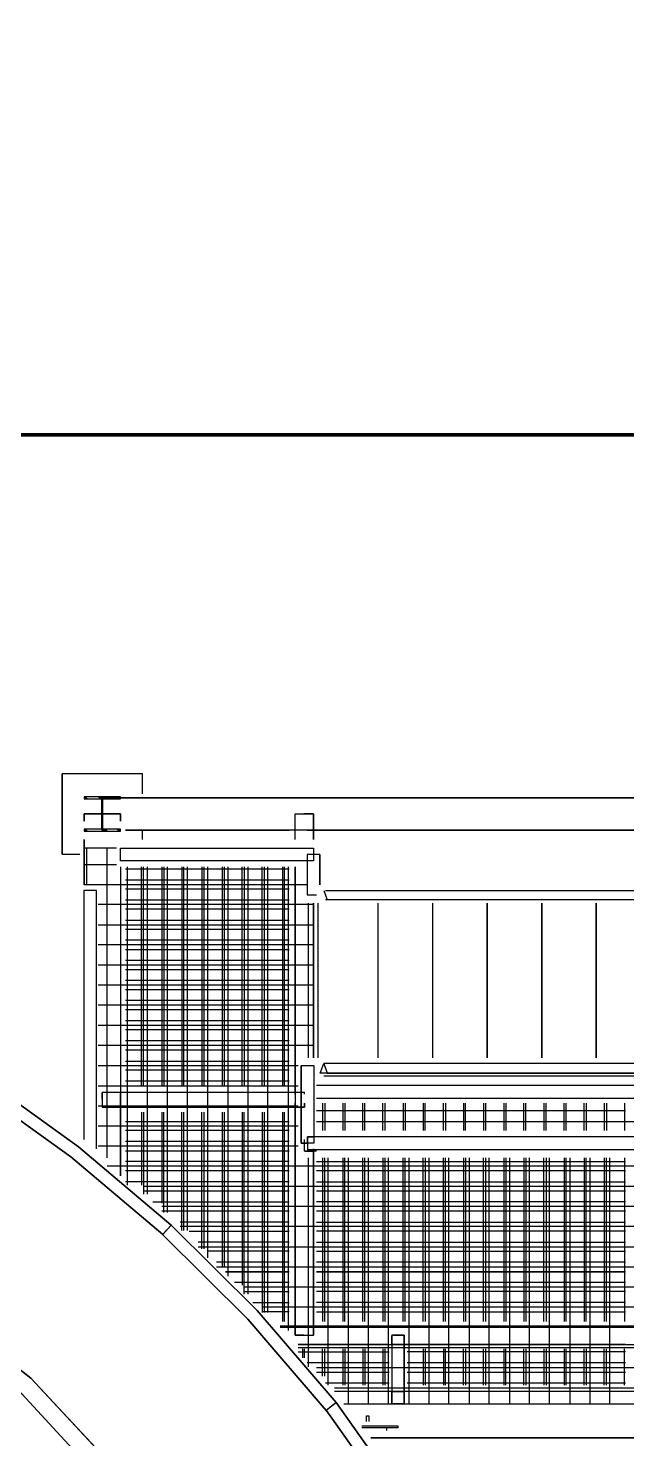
# Model space of a CAD drawing. Extents: x -57244 to 324435, y 15553 to 159369.
# Drawn here: x 69938 to 72913, y 48849 to 55857 of the extents above; entities that cross this region are included whole.
import ezdxf

# ---------------------------------------------------------------- set-up
doc = ezdxf.new("R2010")
doc.units = 0
doc.header["$LTSCALE"] = 2000
doc.header["$MEASUREMENT"] = 0
doc.layers.add('AREE PDL', color=7, linetype='CONTINUOUS', lineweight=100)
doc.layers.add('BASE', color=253, linetype='CONTINUOUS')

msp = doc.modelspace()

# ---------------------------------------------------------------- linework, layer by layer
at = {"layer": 'AREE PDL'}
msp.add_line((83760.4, 53837.1), (53071.9, 53837.1), dxfattribs=at)
msp.add_lwpolyline([(53071.9, 71948.9), (53071.9, 53837.1), (77752.4, 53837.1), (77752.4, 71948.9)], close=True, dxfattribs=at)
at = {"layer": 'BASE', "linetype": 'Continuous'}
for p, q in [((70106.1, 51753.2), (70106.1, 52153.2)), ((75606.1, 52033.2), (70306.1, 52033.2)), ((70216.1, 51953.2), (70216.1, 51917.4)), ((70306.1, 51950.2), (70306.1, 51873.2)), ((70309.1, 51953.2), (70331, 51953.2)), ((71313.7, 51953.2), (71308.4, 51953.2)), ((75483.3, 51873.2), (70421.4, 51873.2)), ((70421.4, 51873.2), (71234.9, 51873.2)), ((70506.1, 51827), (70506.1, 51872.2)), ((71356.6, 51873.2), (71265.6, 51873.2)), ((71325.3, 51873.2), (75483.3, 51873.2)), ((70216.1, 51827), (70216.1, 51601)), ((70216.1, 51601), (70216.1, 51827)), ((70216.1, 51827), (70216.1, 51601)), ((70216.1, 51783.2), (70216.1, 51601)), ((70376.2, 51783.2), (70216.1, 51783.2)), ((70229.5, 51601), (70229.5, 51783.2)), ((70329.5, 51783.2), (70329.5, 50245.2)), ((71387.8, 51752), (71387.8, 51601)), ((70216.1, 51702.9), (70376.2, 51702.9)), ((71325.3, 51720.7), (70396.1, 51720.7)), ((70396.1, 51691.4), (70396.1, 50154.8)), ((70396.1, 51691.4), (70396.1, 50561.5)), ((70421.4, 51680.4), (71234.9, 51680.4)), ((70429.5, 51691.4), (70429.5, 50109.6)), ((70501.5, 50606.7), (70501.5, 51691.4)), ((70511.8, 50606.7), (70511.8, 51691.4)), ((70529.5, 51691.4), (70529.5, 50064.4)), ((70601.5, 51691.4), (70601.5, 50606.7)), ((70611.8, 51691.4), (70611.8, 50606.7)), ((70629.5, 51691.4), (70629.5, 49974)), ((70701.5, 51691.4), (70701.5, 50606.7)), ((70711.8, 50606.7), (70711.8, 51691.4)), ((70729.5, 49883.6), (70729.5, 51691.4)), ((70801.5, 51691.4), (70801.5, 50606.7)), ((70811.8, 50606.7), (70811.8, 51691.4)), ((70829.5, 51691.4), (70829.5, 49748)), ((70901.5, 51691.4), (70901.5, 50606.7)), ((70911.8, 51691.4), (70911.8, 50606.7)), ((70929.5, 51691.4), (70929.5, 49657.6)), ((71001.5, 50606.7), (71001.5, 51691.4)), ((71011.8, 51691.4), (71011.8, 50606.7)), ((71029.5, 51691.4), (71029.5, 49567.2)), ((71101.5, 50606.7), (71101.5, 51691.4)), ((71111.8, 50606.7), (71111.8, 51691.4)), ((71129.5, 49476.8), (71129.5, 51691.4)), ((71201.5, 51691.4), (71201.5, 50606.7)), ((71211.8, 50606.7), (71211.8, 51691.4)), ((71229.5, 51691.4), (71229.5, 49386.4)), ((71265.6, 50561.5), (71265.6, 51691.4)), ((70216.1, 51602.9), (71325.3, 51602.9)), ((70421.4, 51625.8), (71234.9, 51625.8)), ((71234.9, 51580.4), (70421.4, 51580.4)), ((71234.9, 51525.8), (70421.4, 51525.8)), ((71356.6, 51502.9), (70285.8, 51502.9)), ((71234.9, 51480.4), (70421.4, 51480.4)), ((71329.5, 51510.6), (71329.5, 50742.3)), ((71356.6, 50742.3), (71356.6, 51510.6)), ((71356.6, 50742.3), (71356.6, 51510.6)), ((71356.6, 51510.6), (71356.6, 50742.3)), ((71356.6, 51510.6), (71356.6, 50742.3)), ((71378, 51510.6), (71378, 50742.3)), ((71378, 51510.6), (71378, 50742.3)), ((71678, 50742.3), (71678, 51510.6)), ((71678, 50742.3), (71678, 51510.6)), ((71948.9, 50742.3), (71948.9, 51510.6)), ((71948.9, 50742.3), (71948.9, 51510.6)), ((72219.8, 51510.6), (72219.8, 50742.3)), ((72219.8, 50742.3), (72219.8, 51510.6)), ((72490.7, 50742.3), (72490.7, 51510.6)), ((72490.7, 51510.6), (72490.7, 50742.3)), ((72761.6, 51510.6), (72761.6, 50742.3)), ((72761.6, 50742.3), (72761.6, 51510.6)), ((70285.8, 51402.9), (71356.6, 51402.9)), ((70421.4, 51425.8), (71234.9, 51425.8)), ((70421.4, 51380.4), (71234.9, 51380.4)), ((71356.6, 51302.9), (70285.8, 51302.9)), ((71234.9, 51325.8), (70421.4, 51325.8)), ((70421.4, 51280.4), (71234.9, 51280.4)), ((71356.6, 51202.9), (70285.8, 51202.9)), ((71234.9, 51225.8), (70421.4, 51225.8)), ((70421.4, 51180.4), (71234.9, 51180.4)), ((71356.6, 51102.9), (70285.8, 51102.9)), ((71234.9, 51125.8), (70421.4, 51125.8)), ((70421.4, 51080.4), (71234.9, 51080.4)), ((71234.9, 51025.8), (70421.4, 51025.8)), ((71356.6, 51002.9), (70285.8, 51002.9)), ((71234.9, 50980.4), (70421.4, 50980.4)), ((71356.6, 50902.9), (70285.8, 50902.9)), ((71234.9, 50925.8), (70421.4, 50925.8)), ((71234.9, 50880.4), (70421.4, 50880.4)), ((71234.9, 50825.8), (70421.4, 50825.8)), ((71356.6, 50802.9), (70285.8, 50802.9)), ((71234.9, 50780.4), (70421.4, 50780.4)), ((70285.8, 50702.9), (71280.1, 50702.9)), ((70421.4, 50725.8), (71234.9, 50725.8)), ((71234.9, 50680.4), (70421.4, 50680.4)), ((71357.8, 50702.9), (71357.8, 50335.5)), ((70285.8, 50602.9), (71280.1, 50602.9)), ((71234.9, 50625.8), (70421.4, 50625.8)), ((74369.7, 50666.1), (71389.7, 50666.1)), ((71407.1, 50651.7), (71407.1, 50651.9)), ((70306.1, 50535.6), (70306.1, 50569.7)), ((70396.1, 50496.7), (70396.1, 50569.7)), ((71265.6, 50569.7), (71265.6, 50496.7)), ((70285.8, 50502.9), (71280.1, 50502.9)), ((70306.1, 50496.7), (71234.9, 50496.7)), ((70396.1, 50154.8), (70396.1, 50516.3)), ((70501.5, 50471.1), (70501.5, 50109.6)), ((70511.8, 50471.1), (70511.8, 50064.4)), ((70601.5, 50471.1), (70601.5, 50019.2)), ((70611.8, 49974), (70611.8, 50471.1)), ((70701.5, 49883.6), (70701.5, 50471.1)), ((70711.8, 49883.6), (70711.8, 50471.1)), ((70801.5, 49793.2), (70801.5, 50471.1)), ((70811.8, 49793.2), (70811.8, 50471.1)), ((70901.5, 50471.1), (70901.5, 49702.8)), ((70911.8, 50471.1), (70911.8, 49702.8)), ((71001.5, 50471.1), (71001.5, 49612.4)), ((71011.8, 49567.2), (71011.8, 50471.1)), ((71101.5, 50471.1), (71101.5, 49476.8)), ((71111.8, 49476.8), (71111.8, 50471.1)), ((71201.5, 50471.1), (71201.5, 49431.6)), ((71211.8, 49431.6), (71211.8, 50471.1)), ((71265.6, 49363.2), (71265.6, 50516.3)), ((71280.1, 50496.7), (71311.1, 50496.7)), ((71311.1, 50496.7), (71311.1, 50516.3)), ((71370.5, 50480.4), (72907.1, 50480.4)), ((71401.5, 50516.3), (71401.5, 50380.7)), ((71411.8, 50516.3), (71411.8, 50380.7)), ((71501.5, 50516.3), (71501.5, 50380.7)), ((71511.8, 50516.3), (71511.8, 50380.7)), ((71601.5, 50380.7), (71601.5, 50516.3)), ((71611.8, 50380.7), (71611.8, 50516.3)), ((71701.5, 50380.7), (71701.5, 50516.3)), ((71711.8, 50380.7), (71711.8, 50516.3)), ((71801.5, 50516.3), (71801.5, 50380.7)), ((71811.8, 50516.3), (71811.8, 50380.7)), ((71901.5, 50516.3), (71901.5, 50380.7)), ((71911.8, 50380.7), (71911.8, 50516.3)), ((72001.5, 50380.7), (72001.5, 50516.3)), ((72011.8, 50516.3), (72011.8, 50380.7)), ((72101.5, 50516.3), (72101.5, 50380.7)), ((72111.8, 50380.7), (72111.8, 50516.3)), ((72201.5, 50516.3), (72201.5, 50380.7)), ((72211.8, 50516.3), (72211.8, 50380.7)), ((72301.5, 50516.3), (72301.5, 50380.7)), ((72311.8, 50516.3), (72311.8, 50380.7)), ((72401.5, 50380.7), (72401.5, 50516.3)), ((72411.8, 50380.7), (72411.8, 50516.3)), ((72501.5, 50516.3), (72501.5, 50380.7)), ((72511.8, 50380.7), (72511.8, 50516.3)), ((72601.5, 50380.7), (72601.5, 50516.3)), ((72611.8, 50380.7), (72611.8, 50516.3)), ((72701.5, 50380.7), (72701.5, 50516.3)), ((72711.8, 50516.3), (72711.8, 50380.7)), ((72801.5, 50516.3), (72801.5, 50380.7)), ((72811.8, 50516.3), (72811.8, 50380.7)), ((72901.5, 50516.3), (72901.5, 50380.7)), ((71280.1, 50402.9), (70285.8, 50402.9)), ((70421.4, 50425.8), (71234.9, 50425.8)), ((71370.5, 50425.8), (75483.3, 50425.8)), ((71234.9, 50380.4), (70421.4, 50380.4)), ((71234.9, 50325.8), (70421.4, 50325.8)), ((71311.1, 50278.2), (71311.1, 50335.5)), ((71280.1, 50302.9), (70285.8, 50302.9)), ((70421.4, 50280.4), (71234.9, 50280.4)), ((71370.5, 50278.2), (71311.1, 50278.2)), ((71313.7, 50278.2), (71356.6, 50278.2)), ((71326.6, 50287), (77923.9, 50287)), ((71356.6, 50290.3), (71356.6, 49363.2)), ((71356.6, 50290.3), (71356.6, 50278.2)), ((77923.9, 50202.9), (70331, 50202.9)), ((71234.9, 50225.8), (70421.4, 50225.8)), ((71329.5, 50245.2), (71329.5, 49205.6)), ((71370.5, 50225.8), (72907.1, 50225.8)), ((71401.5, 50245.2), (71401.5, 49431.6)), ((71411.8, 49431.6), (71411.8, 50245.2)), ((71429.5, 49115.3), (71429.5, 50245.2)), ((71501.5, 50245.2), (71501.5, 49431.6)), ((71511.8, 49431.6), (71511.8, 50245.2)), ((71529.5, 49023.2), (71529.5, 50245.2)), ((71601.5, 49431.6), (71601.5, 50245.2)), ((71611.8, 49431.6), (71611.8, 50245.2)), ((71629.5, 49023.2), (71629.5, 50245.2)), ((71701.5, 50245.2), (71701.5, 49431.6)), ((71711.8, 49431.6), (71711.8, 50245.2)), ((71729.5, 49023.2), (71729.5, 50245.2)), ((71801.5, 49431.6), (71801.5, 50245.2)), ((71811.8, 49431.6), (71811.8, 50245.2)), ((71829.5, 50245.2), (71829.5, 49023.2)), ((71901.5, 49431.6), (71901.5, 50245.2)), ((71911.8, 50245.2), (71911.8, 49431.6)), ((71929.5, 50245.2), (71929.5, 49023.2)), ((72001.5, 49431.6), (72001.5, 50245.2)), ((72011.8, 49431.6), (72011.8, 50245.2)), ((72029.5, 49023.2), (72029.5, 50245.2)), ((72101.5, 50245.2), (72101.5, 49431.6)), ((72111.8, 50245.2), (72111.8, 49431.6)), ((72129.5, 50245.2), (72129.5, 49023.2)), ((72201.5, 49431.6), (72201.5, 50245.2)), ((72211.8, 50245.2), (72211.8, 49431.6)), ((72229.5, 49023.2), (72229.5, 50245.2)), ((72301.5, 50245.2), (72301.5, 49431.6)), ((72311.8, 50245.2), (72311.8, 49431.6)), ((72329.5, 50245.2), (72329.5, 49023.2)), ((72401.5, 50245.2), (72401.5, 49431.6)), ((72411.8, 50245.2), (72411.8, 49431.6)), ((72429.5, 49023.2), (72429.5, 50245.2)), ((72501.5, 49431.6), (72501.5, 50245.2)), ((72511.8, 50245.2), (72511.8, 49431.6)), ((72529.5, 49023.2), (72529.5, 50245.2)), ((72601.5, 50245.2), (72601.5, 49431.6)), ((72611.8, 49431.6), (72611.8, 50245.2)), ((72629.5, 50245.2), (72629.5, 49023.2)), ((72701.5, 50245.2), (72701.5, 49431.6)), ((72711.8, 49431.6), (72711.8, 50245.2)), ((72729.5, 50245.2), (72729.5, 49023.2)), ((72801.5, 50245.2), (72801.5, 49431.6)), ((72811.8, 49431.6), (72811.8, 50245.2)), ((72829.5, 49023.2), (72829.5, 50245.2)), ((72901.5, 50245.2), (72901.5, 49431.6)), ((71234.9, 50180.4), (70421.4, 50180.4)), ((71234.9, 50125.8), (70421.4, 50125.8)), ((72907.1, 50180.4), (71370.5, 50180.4)), ((71370.5, 50125.8), (72907.1, 50125.8)), ((70467.1, 50064.4), (70466.6, 50064.9)), ((70467.1, 50064.4), (70466.6, 50064.9)), ((77923.9, 50102.9), (70511.8, 50102.9)), ((70511.8, 50080.4), (71234.9, 50080.4)), ((71370.5, 50080.4), (72907.1, 50080.4)), ((70556.9, 50025.8), (71234.9, 50025.8)), ((77923.9, 50002.9), (70602.1, 50002.9)), ((71234.9, 49980.4), (70602.1, 49980.4)), ((72907.1, 50025.8), (71370.5, 50025.8)), ((72907.1, 49980.4), (71370.5, 49980.4)), ((70648.4, 49910.5), (70606.2, 49864.4)), ((70648.5, 49910.4), (70648.4, 49910.5)), ((71234.9, 49925.8), (70692.5, 49925.8)), ((77923.9, 49902.9), (70692.5, 49902.9)), ((71370.5, 49925.8), (72907.1, 49925.8)), ((70606.6, 49864.1), (70606.3, 49864.3)), ((70737.7, 49880.4), (71234.9, 49880.4)), ((72907.1, 49880.4), (71370.5, 49880.4)), ((71234.9, 49825.8), (70782.9, 49825.8)), ((70782.9, 49802.9), (77923.9, 49802.9)), ((71234.9, 49780.4), (70828.1, 49780.4)), ((71370.5, 49825.8), (72907.1, 49825.8)), ((71370.5, 49780.4), (72907.1, 49780.4)), ((71234.9, 49725.8), (70873.3, 49725.8)), ((70873.3, 49702.9), (77923.9, 49702.9)), ((72907.1, 49725.8), (71370.5, 49725.8)), ((70918.5, 49680.4), (71234.9, 49680.4)), ((71234.9, 49678.7), (70918.5, 49678.7)), ((70918.5, 49678.7), (71234.9, 49678.7)), ((71234.9, 49625.8), (70963.7, 49625.8)), ((71370.5, 49680.4), (72907.1, 49680.4)), ((72907.1, 49678.7), (71370.5, 49678.7)), ((71370.5, 49678.7), (72907.1, 49678.7)), ((72907.1, 49625.8), (71370.5, 49625.8)), ((77923.9, 49602.9), (71008.9, 49602.9)), ((71008.9, 49580.4), (71234.9, 49580.4)), ((72907.1, 49580.4), (71370.5, 49580.4)), ((71054.1, 49525.8), (71234.9, 49525.8)), ((77923.9, 49502.9), (71099.3, 49502.9)), ((71234.9, 49480.4), (71099.3, 49480.4)), ((72907.1, 49525.8), (71370.5, 49525.8)), ((71370.5, 49480.4), (72907.1, 49480.4)), ((71189.7, 49408.7), (71280.1, 49408.7)), ((71280.1, 49408.7), (71189.7, 49408.7)), ((71189.7, 49402.9), (77923.9, 49402.9)), ((71356.6, 49408.7), (71265.6, 49408.7)), ((71308.4, 49363.2), (71265.6, 49363.2)), ((71746.1, 49317.7), (71746.1, 49360.6)), ((71806.1, 49024.9), (71806.1, 49363.2)), ((71732, 49317.7), (71280.1, 49317.7)), ((71280.1, 49317.7), (71732, 49317.7)), ((71280.1, 49302.9), (75516.1, 49302.9)), ((71280.1, 49280.4), (71732, 49280.4)), ((71301.5, 49296), (71301.5, 49250.8)), ((71311.8, 49250.8), (71311.8, 49296)), ((71401.5, 49160.4), (71401.5, 49296)), ((71411.8, 49160.4), (71411.8, 49296)), ((71501.5, 49296), (71501.5, 49115.3)), ((71511.8, 49296), (71511.8, 49115.3)), ((71601.5, 49296), (71601.5, 49115.3)), ((71611.8, 49296), (71611.8, 49115.3)), ((71701.5, 49296), (71701.5, 49115.3)), ((71711.8, 49115.3), (71711.8, 49296)), ((72907.1, 49317.7), (71777.2, 49317.7)), ((72907.1, 49317.7), (71777.2, 49317.7)), ((72907.1, 49280.4), (71822.4, 49280.4)), ((71901.5, 49296), (71901.5, 49115.3)), ((71911.8, 49296), (71911.8, 49115.3)), ((72001.5, 49296), (72001.5, 49115.3)), ((72011.8, 49115.3), (72011.8, 49296)), ((72101.5, 49115.3), (72101.5, 49296)), ((72111.8, 49296), (72111.8, 49115.3)), ((72201.5, 49115.3), (72201.5, 49296)), ((72211.8, 49296), (72211.8, 49115.3)), ((72301.5, 49296), (72301.5, 49115.3)), ((72311.8, 49115.3), (72311.8, 49296)), ((72401.5, 49115.3), (72401.5, 49296)), ((72411.8, 49296), (72411.8, 49115.3)), ((72501.5, 49296), (72501.5, 49115.3)), ((72511.8, 49296), (72511.8, 49115.3)), ((72601.5, 49296), (72601.5, 49115.3)), ((72611.8, 49115.3), (72611.8, 49296)), ((72701.5, 49115.3), (72701.5, 49296)), ((72711.8, 49296), (72711.8, 49115.3)), ((72801.5, 49115.3), (72801.5, 49296)), ((72811.8, 49115.3), (72811.8, 49296)), ((72901.5, 49115.3), (72901.5, 49296)), ((71732, 49225.8), (71325.3, 49225.8)), ((71370.5, 49202.9), (75438.1, 49202.9)), ((72907.1, 49225.8), (71822.4, 49225.8)), ((70659.1, 48389.4), (69951.7, 49150.2)), ((71370.5, 49180.4), (71732, 49180.4)), ((71822.4, 49180.4), (72907.1, 49180.4)), ((71732, 49125.8), (71415.7, 49125.8)), ((71460.9, 49102.9), (75438.1, 49102.9)), ((75257.3, 49083.2), (71460.9, 49083.2)), ((75257.3, 49083.2), (71460.9, 49083.2)), ((71746.1, 49083.2), (71746.1, 49030.2)), ((71806.1, 49083.2), (71806.1, 49030.2)), ((72907.1, 49125.8), (71822.4, 49125.8)), ((71419.3, 48989.9), (71419.1, 48990.1)), ((71468.2, 49028.8), (71468, 49029)), ((71506.1, 49023.2), (75438.1, 49023.2)), ((71777.2, 49023.2), (71746.1, 49023.2)), ((71777.2, 49023.2), (71746.1, 49023.2)), ((71753.1, 49023.2), (71777.2, 49023.2)), ((71753.1, 49023.2), (71777.2, 49023.2)), ((71641.7, 48853.7), (75438.1, 48853.7)), ((75438.1, 48853.7), (71641.7, 48853.7))]:
    msp.add_line(p, q, dxfattribs=at)
for points in [[(70506.1, 52053), (70506.1, 52153.2), (70106.1, 52153.2), (70106.1, 51753.2), (70195.4, 51753.2)], [(70285.8, 52038.7), (70216.1, 52038.7), (70216.1, 52029.2), (70285.8, 52029.2)], [(70306.1, 51956.2), (70306.1, 52033.2), (75606.1, 52033.2), (75606.1, 51956.2)], [(70331, 51873.2), (70306.1, 51873.2), (70306.1, 52033.2), (75606.1, 52033.2), (75606.1, 51917.4)], [(70306.1, 52033.2), (70306.1, 51873.2), (70331, 51873.2)], [(70303.1, 51953.2), (70216.1, 51953.2), (70216.1, 51917.4)], [(70216.1, 51917.4), (70216.1, 51953.2), (70396.1, 51953.2), (70396.1, 51917.4)], [(70396.1, 51917.4), (70396.1, 51953.2), (70306.1, 51953.2)], [(71265.6, 51827), (71265.6, 51953.2), (71356.6, 51953.2)], [(71265.6, 51827), (71265.6, 51953.2), (71356.6, 51953.2), (71356.6, 51827)], [(71356.6, 51827), (71356.6, 51953.2), (71313.7, 51953.2)], [(71356.6, 51827), (71356.6, 51953.2), (71313.7, 51953.2)], [(71356.6, 51752), (71356.6, 51720.7), (71325.3, 51720.7)], [(71387.8, 51601), (71387.8, 51752), (71325.3, 51752), (71325.3, 51552), (71370.5, 51552)], [(71265.6, 51691.4), (71265.6, 49363.2), (71356.6, 49363.2), (71356.6, 50290.3)], [(70277.3, 51572.9), (70214.8, 51572.9), (70214.8, 50335.5)], [(70277.3, 50290.3), (70277.3, 51572.9), (70214.8, 51572.9), (70214.8, 50335.5)], [(71407.1, 51573), (71424.4, 51526.1), (71415.7, 51526.1)], [(71415.7, 51573), (74387.1, 51573), (74404.4, 51526.1), (71424.4, 51526.1)], [(71295.3, 50702.9), (71295.3, 50318.2), (71325.3, 50318.2)], [(71424.4, 50666.1), (74404.4, 50666.1), (74387.1, 50713), (71407.1, 50713)], [(71236.2, 47525.7), (71668.4, 46581), (71236.2, 47525.7), (70659.1, 48389.4), (69951.7, 49150.2), (69132.2, 49788.6), (68221.4, 50288.2), (67302.8, 50615)], [(69664.5, 50598), (69698.9, 50650.2), (70188.7, 50299.2), (70648.8, 49910.2), (70188.7, 50299.2), (69698.9, 50650.2)], [(71370.5, 50541.7), (74750.6, 50541.7), (74750.6, 50604.2), (71370.5, 50604.2)], [(71407.1, 50651.9), (71407.1, 50651.7), (74386.1, 50651.7), (74386.1, 50651.9)], [(71311.1, 50561.5), (71311.1, 50569.7), (70306.1, 50569.7), (70306.1, 50496.7), (71311.1, 50496.7), (71311.1, 50516.3)], [(71311.1, 50561.5), (71311.1, 50569.7), (70306.1, 50569.7)], [(70306.1, 50530.9), (70306.1, 50496.7), (71234.9, 50496.7)], [(71311.1, 50516.3), (71311.1, 50496.7), (71280.1, 50496.7)], [(71370.5, 50278.2), (71311.1, 50278.2), (71311.1, 50335.5)], [(77966.1, 50290.3), (77966.1, 50349.5), (71326.6, 50349.5)], [(71326.6, 50318.2), (71326.6, 50349.5), (71357.8, 50349.5), (71357.8, 50349.5)], [(71357.8, 50349.5), (71326.6, 50349.5), (71326.6, 50318.2)], [(71313.7, 49363.2), (71356.6, 49363.2), (71356.6, 50290.3)], [(70606.6, 49864.1), (70150.3, 50249.9), (70606.6, 49864.1), (70648.8, 49910.2)], [(71732, 42692.4), (71886.7, 43303.2), (71974.1, 44357.9), (71886.7, 45412.7), (71626.9, 46438.6), (71201.8, 47407.8), (70623, 48293.8), (69906.2, 49072.4), (69071, 49722.5), (68703.9, 49921.1)], [(70648.4, 49910.5), (71076, 49486), (71468.3, 49028.6), (71076, 49486), (70648.4, 49910.5), (70606.2, 49864.4), (71030.3, 49443.4), (70606.2, 49864.4)], [(71468.3, 49028.6), (71419.3, 48989.9), (71030.3, 49443.4), (71419.3, 48989.9)], [(71280.1, 49317.7), (75606.1, 49317.7), (75606.1, 49408.7), (71189.7, 49408.7)], [(71325.3, 49408.7), (75606.1, 49408.7), (75606.1, 49317.7)], [(75606.1, 49365.9), (75606.1, 49408.7), (71325.3, 49408.7)], [(71806.1, 49024.9), (71806.1, 49363.2), (71746.1, 49363.2)], [(71806.1, 49360.6), (71806.1, 49360.6), (71806.1, 49317.7), (71806.1, 49317.7), (71746.1, 49317.7)], [(71753.1, 49363.2), (71806.1, 49363.2), (71806.1, 49024.9)], [(71506.1, 49023.2), (75316.1, 49023.2), (75316.1, 49083.2), (71460.9, 49083.2)], [(71806.1, 49083.2), (71806.1, 49023.2), (71746.1, 49023.2), (71746.1, 49083.2), (71806.1, 49083.2), (71806.1, 49083.2), (71806.1, 49030.2), (71806.1, 49030.2)], [(71806.1, 49024.9), (71806.1, 49083.2), (71806.1, 49083.2)], [(72637.8, 46932.7), (72323.3, 47671.9), (71931.9, 48373.3), (71468, 49029.1), (71931.9, 48373.3), (72323.3, 47671.9), (72637.8, 46932.7), (72579.1, 46911.4), (72267.2, 47644.4), (71879, 48340), (71419, 48990.3), (71468, 49029.1)], [(71419, 48990.3), (71879, 48340), (72267.2, 47644.4), (72545.6, 46990.1)], [(71419, 48990.3), (71879, 48340), (72267.2, 47644.4), (72579.1, 46911.4)], [(71619.6, 48962.7), (71631.6, 48962.7), (71631.6, 48934.5)], [(71619.6, 48934.5), (71619.6, 48962.7), (71631.6, 48962.7), (71631.6, 48934.5)], [(71596.5, 48912.7), (71775.6, 48912.7), (71775.6, 48903.7), (71596.5, 48903.7)], [(71720.6, 48889.3), (71720.6, 48903.7), (71596.5, 48903.7)], [(71720.6, 48889.3), (71720.6, 48903.7), (71596.5, 48903.7)], [(71732, 48912.7), (71775.6, 48912.7), (71775.6, 48903.7)]]:
    msp.add_lwpolyline(points, dxfattribs=at)
for points in [[(70396.1, 51720.7), (70396.1, 51783.2), (71356.6, 51783.2), (71356.6, 51720.7)], [(71295.3, 50318.2), (71295.3, 50702.9), (71357.8, 50702.9), (71357.8, 50318.2)], [(71424.4, 50666.1), (71389.7, 50666.1), (71407.1, 50713)], [(69664.5, 50598), (70150.3, 50249.9)], [(70150.3, 50249.9), (69664.5, 50598)], [(71326.6, 50287), (77966.1, 50287), (77966.1, 50349.5), (71326.6, 50349.5)], [(71468.3, 49028.6), (71076, 49486)], [(71746.1, 49023.2), (71806.1, 49023.2), (71806.1, 49363.2), (71746.1, 49363.2)]]:
    msp.add_lwpolyline(points, close=True, dxfattribs=at)
for p in [(71265.6, 50569.7), (70648.5, 49910.4), (71356.6, 49408.7), (71356.6, 49408.7), (71356.6, 49365.9)]:
    msp.add_point(p, dxfattribs=at)

# ---------------------------------------------------------------- meshes
mesh = msp.add_polyface(dxfattribs=at)
corners = [(70216.1, 51867.7), (70216.1, 51877.2), (70231.4, 51867.7), (70216.1, 51877.2), (70303.1, 51877.2), (70318.4, 51867.7), (70303.1, 51881), (70309.1, 51877.2), (70324.4, 51867.7), (70303.1, 51925.4), (70309.1, 51921.7), (70380.7, 51877.2), (70396.1, 51867.7), (70303.1, 51934.9), (70309.1, 51931.2), (70396.1, 51877.2), (70303.1, 51975.3), (70216.1, 52029.2), (70309.1, 51971.6), (70303.1, 51984.8), (70231.4, 52029.2), (70216.1, 52038.7), (70309.1, 51981.1), (70303.1, 52029.2), (70287.7, 52038.7), (70309.1, 52025.5), (70293.7, 52038.7), (70309.1, 52029.2), (70380.7, 52038.7), (70396.1, 52029.2), (70396.1, 52038.7)]
mesh.append_faces([[corners[k] for k in face] for face in [(0, 0, 2, 3), (1, 2, 5, 4), (4, 5, 8, 6), (6, 7, 10, 9), (7, 8, 12, 11), (9, 10, 14, 13), (11, 12, 15, 15), (13, 14, 18, 16), (17, 17, 20, 21), (16, 18, 22, 19), (21, 20, 23, 24), (19, 22, 25, 23), (24, 25, 27, 26), (26, 27, 29, 28), (28, 29, 30, 30)]], dxfattribs={"vtx0": -1, "vtx2": -1})
mesh = msp.add_polyface(dxfattribs=at)
corners = [(71668.4, 46581), (71236.2, 47525.7), (71236.2, 47525.7), (70659.1, 48389.4), (70659.1, 48389.4), (67302.8, 50615), (70341.4, 48731.1), (70341.4, 48731.1), (67974.6, 50376.1), (67974.6, 50376.1), (69951.7, 49150.2), (69951.7, 49150.2), (68221.4, 50288.2), (68221.4, 50288.2), (69541.3, 49469.9), (69541.3, 49469.9), (69132.2, 49788.6), (69132.2, 49788.6), (69132.2, 49788.6)]
mesh.append_faces([[corners[k] for k in face] for face in [(0, 0, 2, 1), (1, 2, 4, 3), (3, 4, 7, 6), (5, 5, 9, 8), (6, 7, 11, 10), (8, 9, 13, 12), (10, 11, 15, 14), (12, 13, 17, 16), (14, 15, 18, 17)]], dxfattribs={"vtx0": -1, "vtx2": -1})
mesh = msp.add_polyface(dxfattribs=at)
corners = [(71732, 42692.4), (71886.7, 43303.2), (71886.7, 43303.2), (71974.1, 44357.9), (71974.1, 44357.9), (71886.7, 45412.7), (71886.7, 45412.7), (71626.9, 46438.6), (71626.9, 46438.6), (71201.8, 47407.8), (71201.8, 47407.8), (70623, 48293.8), (70623, 48293.8), (69906.2, 49072.4), (69906.2, 49072.4), (69253.7, 49580.2), (69253.7, 49580.2), (68703.9, 49921.1), (69071, 49722.5), (69071, 49722.5), (69071, 49722.5)]
mesh.append_faces([[corners[k] for k in face] for face in [(0, 0, 2, 1), (1, 2, 4, 3), (3, 4, 6, 5), (5, 6, 8, 7), (7, 8, 10, 9), (9, 10, 12, 11), (11, 12, 14, 13), (13, 14, 16, 15), (17, 17, 19, 18), (15, 16, 20, 19)]], dxfattribs={"vtx0": -1, "vtx2": -1})

doc.saveas('drawing.dxf')
